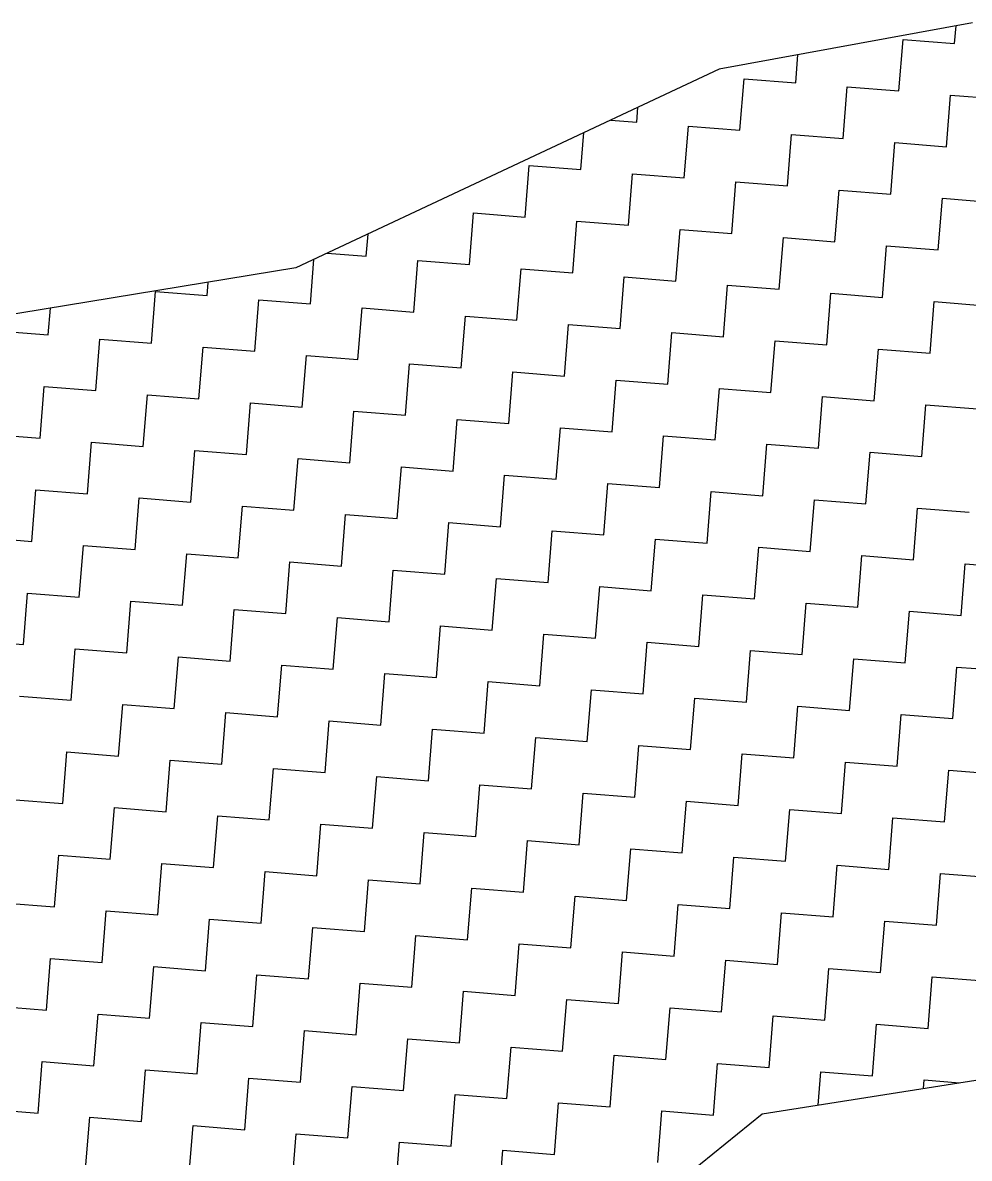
# Model space of a CAD drawing. Header units: metres. Extents: x 281680 to 283954, y 2020493 to 2022850.
# Drawn here: x 283068.4 to 283184.7, y 2020734 to 2020873.6 of the extents above; entities that cross this region are included whole.
import ezdxf

# ---------------------------------------------------------------- set-up
doc = ezdxf.new("R2010")
doc.units = ezdxf.units.M
doc.header["$MEASUREMENT"] = 0
doc.layers.add('POLY_HATCH', color=12, linetype='Continuous')

msp = doc.modelspace()

# ---------------------------------------------------------------- linework, layer by layer
at = {"layer": 'POLY_HATCH'}
for p, q in [((283185.12, 2020873.61), (283154, 2020867.92)), ((283154, 2020867.92), (283101.95, 2020843.46)), ((283101.95, 2020843.46), (283022.19, 2020830.4)), ((283159.25, 2020739.43), (283189.28, 2020744.19)), ((283137.4, 2020721.75), (283159.25, 2020739.43))]:
    msp.add_line(p, q, dxfattribs=at)
at = {"layer": 'POLY_HATCH', "linetype": 'Continuous'}
for p, q in [((283182.93, 2020871.06), (283183.11, 2020873.25)), ((283176.08, 2020865.22), (283176.59, 2020871.56)), ((283176.59, 2020871.56), (283182.93, 2020871.06)), ((283163.39, 2020866.23), (283163.66, 2020869.69)), ((283156.53, 2020860.39), (283157.04, 2020866.73)), ((283157.04, 2020866.73), (283163.39, 2020866.23)), ((283169.23, 2020859.38), (283169.73, 2020865.72)), ((283169.73, 2020865.72), (283176.08, 2020865.22)), ((283181.92, 2020858.37), (283182.43, 2020864.71)), ((283182.43, 2020864.71), (283188.77, 2020864.21)), ((283143.84, 2020861.4), (283143.99, 2020863.21)), ((283140.66, 2020861.65), (283143.84, 2020861.4)), ((283136.99, 2020855.56), (283137.35, 2020860.1)), ((283149.68, 2020854.55), (283150.19, 2020860.89)), ((283150.19, 2020860.89), (283156.53, 2020860.39)), ((283162.38, 2020853.54), (283162.88, 2020859.88)), ((283162.88, 2020859.88), (283169.23, 2020859.38)), ((283175.07, 2020852.52), (283175.57, 2020858.87)), ((283175.57, 2020858.87), (283181.92, 2020858.37)), ((283130.14, 2020849.72), (283130.64, 2020856.06)), ((283130.64, 2020856.06), (283136.99, 2020855.56)), ((283142.83, 2020848.71), (283143.34, 2020855.05)), ((283143.34, 2020855.05), (283149.68, 2020854.55)), ((283155.52, 2020847.69), (283156.03, 2020854.04)), ((283156.03, 2020854.04), (283162.38, 2020853.54)), ((283168.22, 2020846.68), (283168.72, 2020853.03)), ((283168.72, 2020853.03), (283175.07, 2020852.52)), ((283180.91, 2020845.67), (283181.42, 2020852.02)), ((283181.42, 2020852.02), (283187.76, 2020851.51)), ((283117.42, 2020850.73), (283117.44, 2020850.73)), ((283117.44, 2020850.73), (283117.44, 2020850.74)), ((283123.28, 2020843.88), (283123.79, 2020850.22)), ((283123.79, 2020850.22), (283130.14, 2020849.72)), ((283135.98, 2020842.86), (283136.48, 2020849.21)), ((283136.48, 2020849.21), (283142.83, 2020848.71)), ((283110.59, 2020844.89), (283110.81, 2020847.62)), ((283148.67, 2020841.85), (283149.18, 2020848.2)), ((283149.18, 2020848.2), (283155.52, 2020847.69)), ((283161.36, 2020840.84), (283161.87, 2020847.19)), ((283161.87, 2020847.19), (283168.22, 2020846.68)), ((283174.06, 2020839.83), (283174.56, 2020846.18)), ((283174.56, 2020846.18), (283180.91, 2020845.67)), ((283103.74, 2020839.05), (283104.17, 2020844.5)), ((283105.81, 2020845.27), (283110.59, 2020844.89)), ((283116.43, 2020838.04), (283116.94, 2020844.38)), ((283116.94, 2020844.38), (283123.28, 2020843.88)), ((283129.12, 2020837.02), (283129.63, 2020843.37)), ((283129.63, 2020843.37), (283135.98, 2020842.86)), ((283091.04, 2020840.06), (283091.17, 2020841.69)), ((283141.82, 2020836.01), (283142.32, 2020842.36)), ((283142.32, 2020842.36), (283148.67, 2020841.85)), ((283084.19, 2020834.22), (283084.7, 2020840.56)), ((283084.7, 2020840.56), (283091.04, 2020840.06)), ((283154.51, 2020835), (283155.02, 2020841.35)), ((283155.02, 2020841.35), (283161.36, 2020840.84)), ((283167.21, 2020833.99), (283167.71, 2020840.34)), ((283167.71, 2020840.34), (283174.06, 2020839.83)), ((283096.88, 2020833.21), (283097.39, 2020839.55)), ((283097.39, 2020839.55), (283103.74, 2020839.05)), ((283179.9, 2020832.98), (283180.4, 2020839.32)), ((283180.4, 2020839.32), (283186.75, 2020838.82)), ((283071.5, 2020835.23), (283071.76, 2020838.51)), ((283109.58, 2020832.19), (283110.08, 2020838.54)), ((283110.08, 2020838.54), (283116.43, 2020838.04)), ((283122.27, 2020831.18), (283122.78, 2020837.53)), ((283122.78, 2020837.53), (283129.12, 2020837.02)), ((283134.97, 2020830.17), (283135.47, 2020836.52)), ((283135.47, 2020836.52), (283141.82, 2020836.01)), ((283065.15, 2020835.73), (283071.5, 2020835.23)), ((283077.34, 2020828.38), (283077.84, 2020834.72)), ((283077.84, 2020834.72), (283084.19, 2020834.22)), ((283147.66, 2020829.16), (283148.16, 2020835.51)), ((283148.16, 2020835.51), (283154.51, 2020835)), ((283160.35, 2020828.15), (283160.86, 2020834.5)), ((283160.86, 2020834.5), (283167.21, 2020833.99)), ((283090.03, 2020827.36), (283090.54, 2020833.71)), ((283090.54, 2020833.71), (283096.88, 2020833.21)), ((283173.05, 2020827.14), (283173.55, 2020833.48)), ((283173.55, 2020833.48), (283179.9, 2020832.98)), ((283102.73, 2020826.35), (283103.23, 2020832.7)), ((283103.23, 2020832.7), (283109.58, 2020832.19)), ((283115.42, 2020825.34), (283115.93, 2020831.69)), ((283115.93, 2020831.69), (283122.27, 2020831.18)), ((283128.11, 2020824.33), (283128.62, 2020830.68)), ((283128.62, 2020830.68), (283134.97, 2020830.17)), ((283070.49, 2020822.54), (283070.99, 2020828.88)), ((283070.99, 2020828.88), (283077.34, 2020828.38)), ((283140.81, 2020823.32), (283141.31, 2020829.67)), ((283141.31, 2020829.67), (283147.66, 2020829.16)), ((283083.18, 2020821.52), (283083.69, 2020827.87)), ((283083.69, 2020827.87), (283090.03, 2020827.36)), ((283153.5, 2020822.31), (283154.01, 2020828.65)), ((283154.01, 2020828.65), (283160.35, 2020828.15)), ((283166.19, 2020821.3), (283166.7, 2020827.64)), ((283166.7, 2020827.64), (283173.05, 2020827.14)), ((283095.87, 2020820.51), (283096.38, 2020826.86)), ((283096.38, 2020826.86), (283102.73, 2020826.35)), ((283178.89, 2020820.28), (283179.39, 2020826.63)), ((283179.39, 2020826.63), (283185.74, 2020826.13)), ((283108.57, 2020819.5), (283109.07, 2020825.85)), ((283109.07, 2020825.85), (283115.42, 2020825.34)), ((283121.26, 2020818.49), (283121.77, 2020824.84)), ((283121.77, 2020824.84), (283128.11, 2020824.33)), ((283133.95, 2020817.48), (283134.46, 2020823.82)), ((283134.46, 2020823.82), (283140.81, 2020823.32)), ((283064.14, 2020823.04), (283070.49, 2020822.54)), ((283076.33, 2020815.68), (283076.83, 2020822.03)), ((283076.83, 2020822.03), (283083.18, 2020821.52)), ((283146.65, 2020816.47), (283147.15, 2020822.81)), ((283147.15, 2020822.81), (283153.5, 2020822.31)), ((283089.02, 2020814.67), (283089.53, 2020821.02)), ((283089.53, 2020821.02), (283095.87, 2020820.51)), ((283159.34, 2020815.45), (283159.85, 2020821.8)), ((283159.85, 2020821.8), (283166.19, 2020821.3)), ((283172.03, 2020814.44), (283172.54, 2020820.79)), ((283172.54, 2020820.79), (283178.89, 2020820.28)), ((283101.71, 2020813.66), (283102.22, 2020820.01)), ((283102.22, 2020820.01), (283108.57, 2020819.5)), ((283114.41, 2020812.65), (283114.91, 2020818.99)), ((283114.91, 2020818.99), (283121.26, 2020818.49)), ((283127.1, 2020811.64), (283127.61, 2020817.98)), ((283127.61, 2020817.98), (283133.95, 2020817.48)), ((283139.8, 2020810.63), (283140.3, 2020816.97)), ((283140.3, 2020816.97), (283146.65, 2020816.47)), ((283069.48, 2020809.84), (283069.98, 2020816.19)), ((283069.98, 2020816.19), (283076.33, 2020815.68)), ((283082.17, 2020808.83), (283082.67, 2020815.18)), ((283082.67, 2020815.18), (283089.02, 2020814.67)), ((283152.49, 2020809.61), (283152.99, 2020815.96)), ((283152.99, 2020815.96), (283159.34, 2020815.45)), ((283165.18, 2020808.6), (283165.69, 2020814.95)), ((283165.69, 2020814.95), (283172.03, 2020814.44)), ((283094.86, 2020807.82), (283095.37, 2020814.17)), ((283095.37, 2020814.17), (283101.71, 2020813.66)), ((283177.88, 2020807.59), (283178.38, 2020813.94)), ((283178.38, 2020813.94), (283184.73, 2020813.43)), ((283107.56, 2020806.81), (283108.06, 2020813.15)), ((283108.06, 2020813.15), (283114.41, 2020812.65)), ((283120.25, 2020805.8), (283120.75, 2020812.14)), ((283120.75, 2020812.14), (283127.1, 2020811.64)), ((283132.94, 2020804.78), (283133.45, 2020811.13)), ((283133.45, 2020811.13), (283139.8, 2020810.63)), ((283063.13, 2020810.35), (283069.48, 2020809.84)), ((283075.32, 2020802.99), (283075.82, 2020809.34)), ((283075.82, 2020809.34), (283082.17, 2020808.83)), ((283145.64, 2020803.77), (283146.14, 2020810.12)), ((283146.14, 2020810.12), (283152.49, 2020809.61)), ((283088.01, 2020801.98), (283088.52, 2020808.32)), ((283088.52, 2020808.32), (283094.86, 2020807.82)), ((283158.33, 2020802.76), (283158.84, 2020809.11)), ((283158.84, 2020809.11), (283165.18, 2020808.6)), ((283171.02, 2020801.75), (283171.53, 2020808.1)), ((283171.53, 2020808.1), (283177.88, 2020807.59)), ((283100.7, 2020800.97), (283101.21, 2020807.31)), ((283101.21, 2020807.31), (283107.56, 2020806.81)), ((283183.72, 2020800.74), (283184.22, 2020807.09)), ((283184.22, 2020807.09), (283190.57, 2020806.58)), ((283113.4, 2020799.95), (283113.9, 2020806.3)), ((283113.9, 2020806.3), (283120.25, 2020805.8)), ((283126.09, 2020798.94), (283126.6, 2020805.29)), ((283126.6, 2020805.29), (283132.94, 2020804.78)), ((283138.78, 2020797.93), (283139.29, 2020804.28)), ((283139.29, 2020804.28), (283145.64, 2020803.77)), ((283068.46, 2020797.15), (283068.97, 2020803.49)), ((283068.97, 2020803.49), (283075.32, 2020802.99)), ((283081.16, 2020796.14), (283081.66, 2020802.48)), ((283081.66, 2020802.48), (283088.01, 2020801.98)), ((283151.48, 2020796.92), (283151.98, 2020803.27)), ((283151.98, 2020803.27), (283158.33, 2020802.76)), ((283093.85, 2020795.13), (283094.36, 2020801.47)), ((283094.36, 2020801.47), (283100.7, 2020800.97)), ((283164.17, 2020795.91), (283164.68, 2020802.26)), ((283164.68, 2020802.26), (283171.02, 2020801.75)), ((283176.86, 2020794.9), (283177.37, 2020801.24)), ((283177.37, 2020801.24), (283183.72, 2020800.74)), ((283106.54, 2020794.11), (283107.05, 2020800.46)), ((283107.05, 2020800.46), (283113.4, 2020799.95)), ((283119.24, 2020793.1), (283119.74, 2020799.45)), ((283119.74, 2020799.45), (283126.09, 2020798.94)), ((283131.93, 2020792.09), (283132.44, 2020798.44)), ((283132.44, 2020798.44), (283138.78, 2020797.93)), ((283062.12, 2020797.65), (283068.46, 2020797.15)), ((283144.62, 2020791.08), (283145.13, 2020797.43)), ((283145.13, 2020797.43), (283151.48, 2020796.92)), ((283074.3, 2020790.3), (283074.81, 2020796.64)), ((283074.81, 2020796.64), (283081.16, 2020796.14)), ((283087, 2020789.28), (283087.5, 2020795.63)), ((283087.5, 2020795.63), (283093.85, 2020795.13)), ((283157.32, 2020790.07), (283157.82, 2020796.41)), ((283157.82, 2020796.41), (283164.17, 2020795.91)), ((283170.01, 2020789.06), (283170.52, 2020795.4)), ((283170.52, 2020795.4), (283176.86, 2020794.9)), ((283099.69, 2020788.27), (283100.2, 2020794.62)), ((283100.2, 2020794.62), (283106.54, 2020794.11)), ((283182.71, 2020788.05), (283183.21, 2020794.39)), ((283183.21, 2020794.39), (283189.56, 2020793.89)), ((283112.39, 2020787.26), (283112.89, 2020793.61)), ((283112.89, 2020793.61), (283119.24, 2020793.1)), ((283125.08, 2020786.25), (283125.58, 2020792.6)), ((283125.58, 2020792.6), (283131.93, 2020792.09)), ((283137.77, 2020785.24), (283138.28, 2020791.59)), ((283138.28, 2020791.59), (283144.62, 2020791.08)), ((283067.96, 2020790.8), (283074.3, 2020790.3)), ((283080.15, 2020783.44), (283080.65, 2020789.79)), ((283080.65, 2020789.79), (283087, 2020789.28)), ((283150.47, 2020784.23), (283150.97, 2020790.57)), ((283150.97, 2020790.57), (283157.32, 2020790.07)), ((283092.84, 2020782.43), (283093.34, 2020788.78)), ((283093.34, 2020788.78), (283099.69, 2020788.27)), ((283163.16, 2020783.22), (283163.67, 2020789.56)), ((283163.67, 2020789.56), (283170.01, 2020789.06)), ((283175.85, 2020782.2), (283176.36, 2020788.55)), ((283176.36, 2020788.55), (283182.71, 2020788.05)), ((283105.53, 2020781.42), (283106.04, 2020787.77)), ((283106.04, 2020787.77), (283112.39, 2020787.26)), ((283118.23, 2020780.41), (283118.73, 2020786.76)), ((283118.73, 2020786.76), (283125.08, 2020786.25)), ((283130.92, 2020779.4), (283131.43, 2020785.74)), ((283131.43, 2020785.74), (283137.77, 2020785.24)), ((283143.61, 2020778.39), (283144.12, 2020784.73)), ((283144.12, 2020784.73), (283150.47, 2020784.23)), ((283073.29, 2020777.6), (283073.8, 2020783.95)), ((283073.8, 2020783.95), (283080.15, 2020783.44)), ((283085.99, 2020776.59), (283086.49, 2020782.94)), ((283086.49, 2020782.94), (283092.84, 2020782.43)), ((283156.31, 2020777.37), (283156.81, 2020783.72)), ((283156.81, 2020783.72), (283163.16, 2020783.22)), ((283098.68, 2020775.58), (283099.19, 2020781.93)), ((283099.19, 2020781.93), (283105.53, 2020781.42)), ((283169, 2020776.36), (283169.51, 2020782.71)), ((283169.51, 2020782.71), (283175.85, 2020782.2)), ((283181.69, 2020775.35), (283182.2, 2020781.7)), ((283182.2, 2020781.7), (283188.55, 2020781.19)), ((283111.37, 2020774.57), (283111.88, 2020780.91)), ((283111.88, 2020780.91), (283118.23, 2020780.41)), ((283124.07, 2020773.56), (283124.57, 2020779.9)), ((283124.57, 2020779.9), (283130.92, 2020779.4)), ((283136.76, 2020772.54), (283137.27, 2020778.89)), ((283137.27, 2020778.89), (283143.61, 2020778.39)), ((283066.95, 2020778.11), (283073.29, 2020777.6)), ((283149.45, 2020771.53), (283149.96, 2020777.88)), ((283149.96, 2020777.88), (283156.31, 2020777.37)), ((283079.13, 2020770.75), (283079.64, 2020777.1)), ((283079.64, 2020777.1), (283085.99, 2020776.59)), ((283091.83, 2020769.74), (283092.33, 2020776.08)), ((283092.33, 2020776.08), (283098.68, 2020775.58)), ((283162.15, 2020770.52), (283162.65, 2020776.87)), ((283162.65, 2020776.87), (283169, 2020776.36)), ((283174.84, 2020769.51), (283175.35, 2020775.86)), ((283175.35, 2020775.86), (283181.69, 2020775.35)), ((283104.52, 2020768.73), (283105.03, 2020775.07)), ((283105.03, 2020775.07), (283111.37, 2020774.57)), ((283117.21, 2020767.72), (283117.72, 2020774.06)), ((283117.72, 2020774.06), (283124.07, 2020773.56)), ((283129.91, 2020766.7), (283130.41, 2020773.05)), ((283130.41, 2020773.05), (283136.76, 2020772.54)), ((283142.6, 2020765.69), (283143.11, 2020772.04)), ((283143.11, 2020772.04), (283149.45, 2020771.53)), ((283072.28, 2020764.91), (283072.79, 2020771.26)), ((283072.79, 2020771.26), (283079.13, 2020770.75)), ((283084.98, 2020763.9), (283085.48, 2020770.24)), ((283085.48, 2020770.24), (283091.83, 2020769.74)), ((283155.3, 2020764.68), (283155.8, 2020771.03)), ((283155.8, 2020771.03), (283162.15, 2020770.52)), ((283097.67, 2020762.89), (283098.17, 2020769.23)), ((283098.17, 2020769.23), (283104.52, 2020768.73)), ((283167.99, 2020763.67), (283168.49, 2020770.02)), ((283168.49, 2020770.02), (283174.84, 2020769.51)), ((283180.68, 2020762.66), (283181.19, 2020769)), ((283181.19, 2020769), (283187.53, 2020768.5)), ((283110.36, 2020761.87), (283110.87, 2020768.22)), ((283110.87, 2020768.22), (283117.21, 2020767.72)), ((283123.06, 2020760.86), (283123.56, 2020767.21)), ((283123.56, 2020767.21), (283129.91, 2020766.7)), ((283135.75, 2020759.85), (283136.26, 2020766.2)), ((283136.26, 2020766.2), (283142.6, 2020765.69)), ((283065.93, 2020765.41), (283072.28, 2020764.91)), ((283148.44, 2020758.84), (283148.95, 2020765.19)), ((283148.95, 2020765.19), (283155.3, 2020764.68)), ((283078.12, 2020758.06), (283078.63, 2020764.4)), ((283078.63, 2020764.4), (283084.98, 2020763.9)), ((283090.82, 2020757.04), (283091.32, 2020763.39)), ((283091.32, 2020763.39), (283097.67, 2020762.89)), ((283161.14, 2020757.83), (283161.64, 2020764.18)), ((283161.64, 2020764.18), (283167.99, 2020763.67)), ((283103.51, 2020756.03), (283104.02, 2020762.38)), ((283104.02, 2020762.38), (283110.36, 2020761.87)), ((283173.83, 2020756.82), (283174.34, 2020763.16)), ((283174.34, 2020763.16), (283180.68, 2020762.66)), ((283116.2, 2020755.02), (283116.71, 2020761.37)), ((283116.71, 2020761.37), (283123.06, 2020760.86)), ((283128.9, 2020754.01), (283129.4, 2020760.36)), ((283129.4, 2020760.36), (283135.75, 2020759.85)), ((283141.59, 2020753), (283142.1, 2020759.35)), ((283142.1, 2020759.35), (283148.44, 2020758.84)), ((283071.27, 2020752.21), (283071.78, 2020758.56)), ((283071.78, 2020758.56), (283078.12, 2020758.06)), ((283154.28, 2020751.99), (283154.79, 2020758.33)), ((283154.79, 2020758.33), (283161.14, 2020757.83)), ((283083.96, 2020751.2), (283084.47, 2020757.55)), ((283084.47, 2020757.55), (283090.82, 2020757.04)), ((283096.66, 2020750.19), (283097.16, 2020756.54)), ((283097.16, 2020756.54), (283103.51, 2020756.03)), ((283166.98, 2020750.98), (283167.48, 2020757.32)), ((283167.48, 2020757.32), (283173.83, 2020756.82)), ((283179.67, 2020749.96), (283180.18, 2020756.31)), ((283180.18, 2020756.31), (283186.52, 2020755.81)), ((283109.35, 2020749.18), (283109.86, 2020755.53)), ((283109.86, 2020755.53), (283116.2, 2020755.02)), ((283122.04, 2020748.17), (283122.55, 2020754.52)), ((283122.55, 2020754.52), (283128.9, 2020754.01)), ((283134.74, 2020747.16), (283135.24, 2020753.5)), ((283135.24, 2020753.5), (283141.59, 2020753)), ((283064.92, 2020752.72), (283071.27, 2020752.21)), ((283147.43, 2020746.15), (283147.94, 2020752.49)), ((283147.94, 2020752.49), (283154.28, 2020751.99)), ((283077.11, 2020745.36), (283077.62, 2020751.71)), ((283077.62, 2020751.71), (283083.96, 2020751.2)), ((283089.8, 2020744.35), (283090.31, 2020750.7)), ((283090.31, 2020750.7), (283096.66, 2020750.19)), ((283160.13, 2020745.13), (283160.63, 2020751.48)), ((283160.63, 2020751.48), (283166.98, 2020750.98)), ((283102.5, 2020743.34), (283103, 2020749.69)), ((283103, 2020749.69), (283109.35, 2020749.18)), ((283172.82, 2020744.12), (283173.32, 2020750.47)), ((283173.32, 2020750.47), (283179.67, 2020749.96)), ((283115.19, 2020742.33), (283115.7, 2020748.67)), ((283115.7, 2020748.67), (283122.04, 2020748.17)), ((283127.89, 2020741.32), (283128.39, 2020747.66)), ((283128.39, 2020747.66), (283134.74, 2020747.16)), ((283140.58, 2020740.31), (283141.08, 2020746.65)), ((283141.08, 2020746.65), (283147.43, 2020746.15)), ((283070.26, 2020739.52), (283070.76, 2020745.87)), ((283070.76, 2020745.87), (283077.11, 2020745.36)), ((283153.27, 2020739.29), (283153.78, 2020745.64)), ((283153.78, 2020745.64), (283160.13, 2020745.13)), ((283082.95, 2020738.51), (283083.46, 2020744.86)), ((283083.46, 2020744.86), (283089.8, 2020744.35)), ((283095.65, 2020737.5), (283096.15, 2020743.85)), ((283096.15, 2020743.85), (283102.5, 2020743.34)), ((283166.14, 2020740.52), (283166.47, 2020744.63)), ((283166.47, 2020744.63), (283172.82, 2020744.12)), ((283108.34, 2020736.49), (283108.85, 2020742.83)), ((283108.85, 2020742.83), (283115.19, 2020742.33)), ((283179.08, 2020742.57), (283179.17, 2020743.62)), ((283179.17, 2020743.62), (283183.51, 2020743.27)), ((283121.03, 2020735.48), (283121.54, 2020741.82)), ((283121.54, 2020741.82), (283127.89, 2020741.32)), ((283063.91, 2020740.03), (283070.26, 2020739.52)), ((283133.73, 2020734.46), (283134.23, 2020740.81)), ((283134.23, 2020740.81), (283140.58, 2020740.31)), ((283146.42, 2020733.45), (283146.93, 2020739.8)), ((283146.93, 2020739.8), (283153.27, 2020739.29)), ((283076.1, 2020732.67), (283076.61, 2020739.02)), ((283076.61, 2020739.02), (283082.95, 2020738.51)), ((283088.79, 2020731.66), (283089.3, 2020738)), ((283089.3, 2020738), (283095.65, 2020737.5)), ((283101.49, 2020730.65), (283101.99, 2020736.99)), ((283101.99, 2020736.99), (283108.34, 2020736.49)), ((283114.18, 2020729.63), (283114.69, 2020735.98)), ((283114.69, 2020735.98), (283121.03, 2020735.48)), ((283126.87, 2020728.62), (283127.38, 2020734.97)), ((283127.38, 2020734.97), (283133.73, 2020734.46))]:
    msp.add_line(p, q, dxfattribs=at)

doc.saveas('drawing.dxf')
